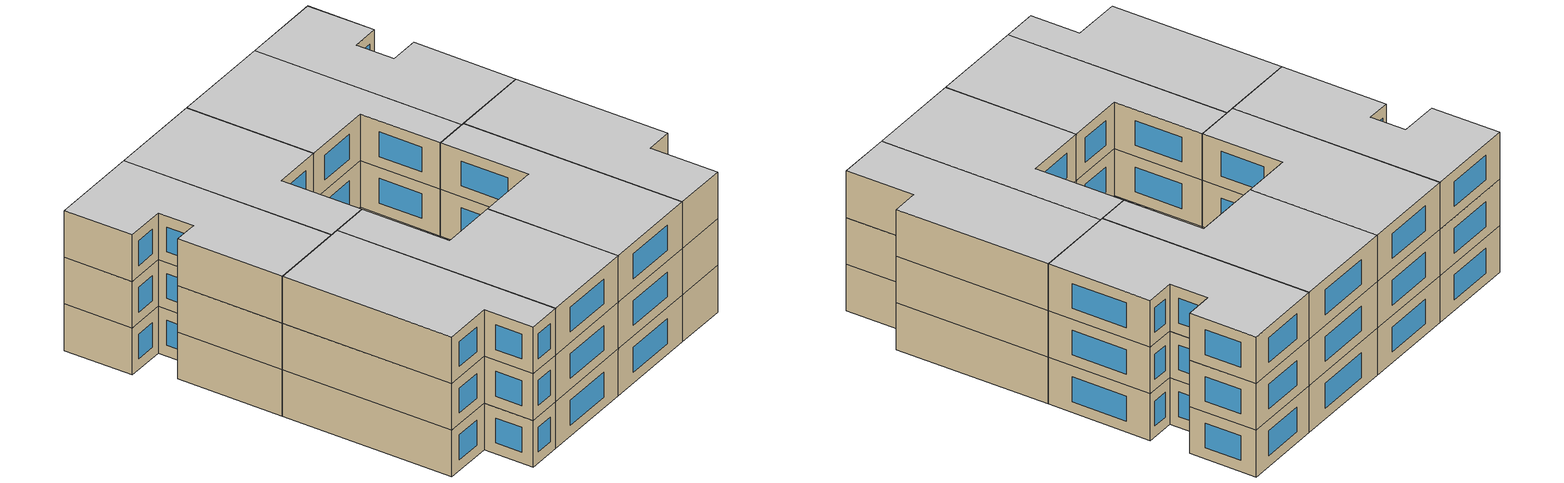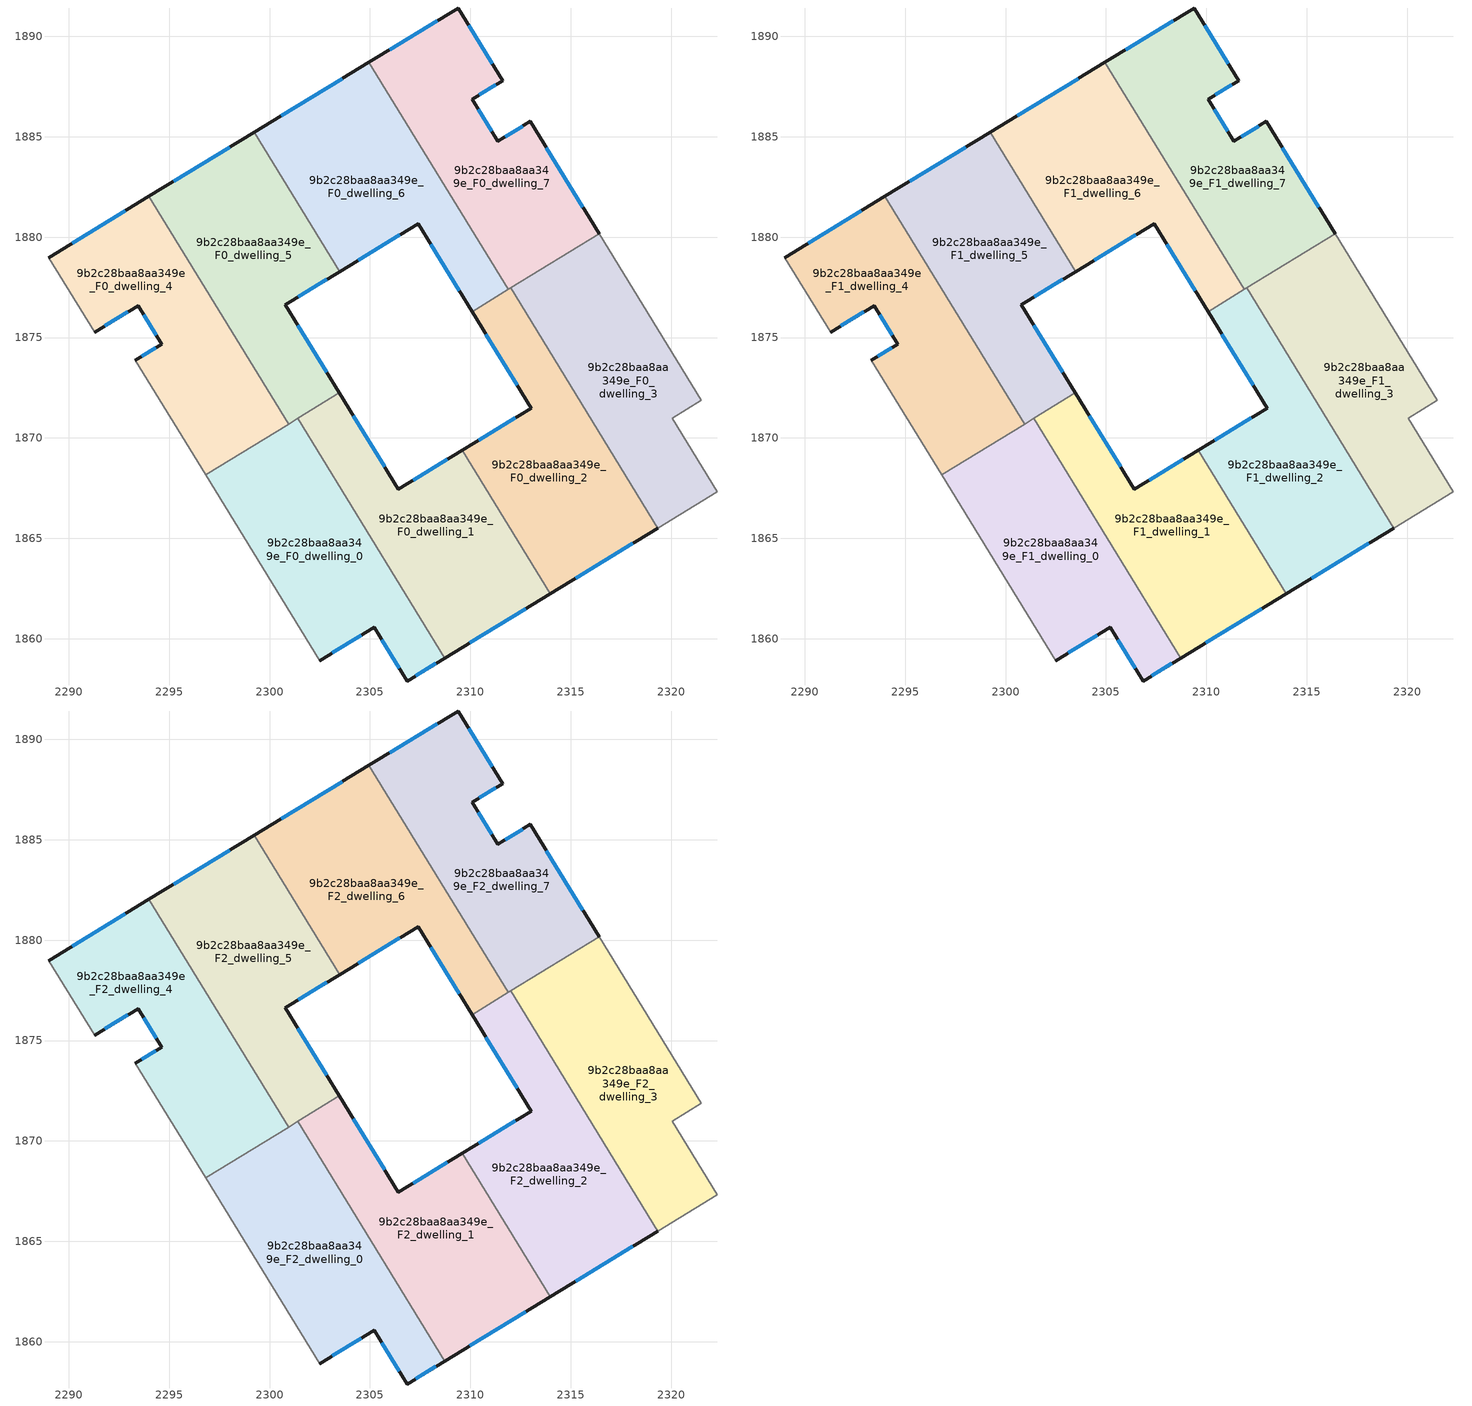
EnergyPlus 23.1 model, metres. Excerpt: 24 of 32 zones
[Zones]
9b2c28baa8aa349e_F0_dwelling_0
 floor ground (EU_floor_Construction): 2301.4,1870.97 2308.72,1859.04 2306.85,1857.89 2305.22,1860.57 2302.49,1858.91 2296.82,1868.16 z0
 wall outside (EU_wall_Construction): 2302.49,1858.91 2305.22,1860.57 2306.85,1857.89 2308.72,1859.04 z0:3
 wall adiabatic (EU_wall_Construction): 2296.82,1868.16 2302.49,1858.91 z0:3
 wall to 9b2c28baa8aa349e_F0_dwelling_1 (EU_wall_Construction): 2308.73,1859.04 2301.4,1870.97 z0:3
 wall to 9b2c28baa8aa349e_F0_dwelling_4 (EU_wall_Construction): 2300.95,1870.69 2296.82,1868.16 z0:3
 wall to 9b2c28baa8aa349e_F0_dwelling_5 (EU_wall_Construction): 2301.4,1870.97 2300.95,1870.69 z0:3
 window (EU_Window_Construction): 2307.29,1858.16 2308.28,1858.77 / 2305.6,1859.94 2306.47,1858.52 / 2303.13,1859.3 2304.58,1860.18 z0.7:2.3
9b2c28baa8aa349e_F0_dwelling_1
 floor ground (EU_floor_Construction): 2309.6,1869.39 2313.98,1862.25 2308.72,1859.04 2301.4,1870.97 2303.47,1872.24 2306.42,1867.44 z0
 wall outside (EU_wall_Construction): 2309.6,1869.39 2306.42,1867.44 2303.47,1872.24 / 2308.72,1859.04 2313.98,1862.25 z0:3
 wall to 9b2c28baa8aa349e_F0_dwelling_5 (EU_wall_Construction): 2303.47,1872.24 2301.4,1870.97 z0:3
 wall to 9b2c28baa8aa349e_F0_dwelling_2 (EU_wall_Construction): 2313.98,1862.25 2309.6,1869.39 z0:3
 window (EU_Window_Construction): 2305.73,1868.57 2304.17,1871.12 / 2308.85,1868.93 2307.16,1867.9 / 2309.96,1859.79 2312.75,1861.49 z0.7:2.3
9b2c28baa8aa349e_F0_dwelling_2
 floor ground (EU_floor_Construction): 2312,1877.47 2319.34,1865.51 2313.98,1862.25 2309.6,1869.39 2313.03,1871.48 2310.08,1876.3 z0
 wall outside (EU_wall_Construction): 2310.08,1876.3 2313.03,1871.48 2309.6,1869.39 / 2313.98,1862.25 2319.34,1865.51 z0:3
 wall to 9b2c28baa8aa349e_F0_dwelling_3 (EU_wall_Construction): 2319.34,1865.51 2312,1877.47 z0:3
 wall to 9b2c28baa8aa349e_F0_dwelling_6 (EU_wall_Construction): 2311.89,1877.4 2310.08,1876.3 z0:3
 wall to 9b2c28baa8aa349e_F0_dwelling_7 (EU_wall_Construction): 2312,1877.47 2311.89,1877.4 z0:3
 window (EU_Window_Construction): 2310.78,1875.17 2312.34,1872.61 / 2315.24,1863.01 2318.08,1864.75 / 2312.23,1870.99 2310.41,1869.88 z0.7:2.3
9b2c28baa8aa349e_F0_dwelling_3
 floor ground (EU_floor_Construction): 2316.41,1880.18 2321.51,1871.88 2320.04,1870.99 2322.3,1867.32 2319.34,1865.51 2312,1877.47 z0
 wall adiabatic (EU_wall_Construction): 2319.34,1865.51 2322.3,1867.32 2320.04,1870.99 2321.51,1871.88 2316.41,1880.18 z0:3
 wall to 9b2c28baa8aa349e_F0_dwelling_7 (EU_wall_Construction): 2316.41,1880.18 2312,1877.47 z0:3
9b2c28baa8aa349e_F0_dwelling_4
 floor ground (EU_floor_Construction): 2293.99,1882.03 2300.95,1870.69 2296.82,1868.16 2293.31,1873.87 2294.64,1874.67 2293.46,1876.59 2291.28,1875.27 2289,1878.98 z0
 wall outside (EU_wall_Construction): 2291.28,1875.27 2293.46,1876.59 2294.64,1874.67 2293.31,1873.87 / 2293.99,1882.03 2289,1878.98 z0:3
 wall adiabatic (EU_wall_Construction): 2289,1878.98 2291.28,1875.27 / 2293.31,1873.87 2296.82,1868.16 z0:3
 wall to 9b2c28baa8aa349e_F0_dwelling_5 (EU_wall_Construction): 2300.94,1870.69 2293.99,1882.03 z0:3
 window (EU_Window_Construction): 2293.73,1876.14 2294.36,1875.13 / 2291.79,1875.58 2292.95,1876.28 / 2292.82,1881.31 2290.17,1879.7 / 2294.33,1874.49 2293.62,1874.06 z0.7:2.3
9b2c28baa8aa349e_F0_dwelling_5
 floor ground (EU_floor_Construction): 2299.24,1885.22 2303.49,1878.29 2300.78,1876.63 2303.47,1872.24 2300.95,1870.69 2293.99,1882.03 z0
 wall outside (EU_wall_Construction): 2299.24,1885.22 2293.99,1882.03 / 2303.47,1872.24 2300.78,1876.63 2303.49,1878.29 z0:3
 wall to 9b2c28baa8aa349e_F0_dwelling_6 (EU_wall_Construction): 2303.49,1878.29 2299.24,1885.22 z0:3
 window (EU_Window_Construction): 2298.01,1884.47 2295.22,1882.78 / 2301.42,1877.02 2302.85,1877.9 / 2302.84,1873.27 2301.41,1875.6 z0.7:2.3
9b2c28baa8aa349e_F0_dwelling_6
 floor ground (EU_floor_Construction): 2304.95,1888.71 2311.89,1877.4 2310.08,1876.3 2307.4,1880.67 2303.49,1878.29 2299.24,1885.22 z0
 wall outside (EU_wall_Construction): 2304.95,1888.71 2299.24,1885.22 / 2303.49,1878.29 2307.4,1880.67 2310.08,1876.3 z0:3
 wall to 9b2c28baa8aa349e_F0_dwelling_7 (EU_wall_Construction): 2311.89,1877.4 2304.95,1888.71 z0:3
 window (EU_Window_Construction): 2303.61,1887.89 2300.58,1886.04 / 2308.03,1879.65 2309.45,1877.32 / 2304.41,1878.85 2306.48,1880.11 z0.7:2.3
9b2c28baa8aa349e_F0_dwelling_7
 floor ground (EU_floor_Construction): 2311.61,1887.8 2310.09,1886.86 2311.37,1884.78 2312.99,1885.76 2316.41,1880.18 2311.89,1877.4 2304.95,1888.71 2309.39,1891.41 z0
 wall outside (EU_wall_Construction): 2316.41,1880.18 2312.99,1885.76 2311.37,1884.78 2310.09,1886.86 2311.61,1887.8 2309.39,1891.41 2304.95,1888.71 z0:3
 window (EU_Window_Construction): 2308.35,1890.78 2306,1889.34 / 2311.09,1888.65 2309.91,1890.56 / 2310.44,1887.08 2311.26,1887.58 / 2311.07,1885.27 2310.39,1886.37 / 2312.61,1885.53 2311.75,1885.01 / 2315.61,1881.49 2313.79,1884.45 z0.7:2.3
9b2c28baa8aa349e_F1_dwelling_0
 floor to 9b2c28baa8aa349e_F0_dwelling_0 (EU_floor_Construction): 2301.4,1870.97 2308.72,1859.04 2306.85,1857.89 2305.21,1860.57 2302.49,1858.91 2296.82,1868.16 z3
 wall outside (EU_wall_Construction): 2302.49,1858.91 2305.22,1860.57 2306.85,1857.89 2308.72,1859.04 z3:6
 wall adiabatic (EU_wall_Construction): 2296.82,1868.16 2302.49,1858.91 z3:6
 wall to 9b2c28baa8aa349e_F1_dwelling_1 (EU_wall_Construction): 2308.73,1859.04 2301.4,1870.97 z3:6
 wall to 9b2c28baa8aa349e_F1_dwelling_4 (EU_wall_Construction): 2300.95,1870.69 2296.82,1868.16 z3:6
 wall to 9b2c28baa8aa349e_F1_dwelling_5 (EU_wall_Construction): 2301.4,1870.97 2300.95,1870.69 z3:6
 window (EU_Window_Construction): 2307.29,1858.16 2308.28,1858.77 / 2305.6,1859.94 2306.47,1858.52 / 2303.13,1859.3 2304.58,1860.18 z3.7:5.3
9b2c28baa8aa349e_F1_dwelling_1
 floor to 9b2c28baa8aa349e_F0_dwelling_1 (EU_floor_Construction): 2309.6,1869.39 2313.98,1862.25 2308.72,1859.04 2301.4,1870.97 2303.47,1872.24 2306.42,1867.44 z3
 wall outside (EU_wall_Construction): 2309.6,1869.39 2306.42,1867.44 2303.47,1872.24 / 2308.72,1859.04 2313.98,1862.25 z3:6
 wall to 9b2c28baa8aa349e_F1_dwelling_5 (EU_wall_Construction): 2303.47,1872.24 2301.4,1870.97 z3:6
 wall to 9b2c28baa8aa349e_F1_dwelling_2 (EU_wall_Construction): 2313.98,1862.25 2309.6,1869.39 z3:6
 window (EU_Window_Construction): 2305.73,1868.57 2304.17,1871.12 / 2308.85,1868.93 2307.16,1867.9 / 2309.96,1859.79 2312.75,1861.49 z3.7:5.3
9b2c28baa8aa349e_F1_dwelling_2
 floor to 9b2c28baa8aa349e_F0_dwelling_2 (EU_floor_Construction): 2312,1877.47 2319.34,1865.51 2313.98,1862.25 2309.6,1869.39 2313.03,1871.48 2310.08,1876.3 z3
 wall outside (EU_wall_Construction): 2310.08,1876.3 2313.03,1871.48 2309.6,1869.39 / 2313.98,1862.25 2319.34,1865.51 z3:6
 wall to 9b2c28baa8aa349e_F1_dwelling_3 (EU_wall_Construction): 2319.34,1865.51 2312,1877.47 z3:6
 wall to 9b2c28baa8aa349e_F1_dwelling_6 (EU_wall_Construction): 2311.89,1877.4 2310.08,1876.3 z3:6
 wall to 9b2c28baa8aa349e_F1_dwelling_7 (EU_wall_Construction): 2312,1877.47 2311.89,1877.4 z3:6
 window (EU_Window_Construction): 2310.78,1875.17 2312.34,1872.61 / 2315.24,1863.01 2318.08,1864.75 / 2312.23,1870.99 2310.41,1869.88 z3.7:5.3
9b2c28baa8aa349e_F1_dwelling_3
 floor to 9b2c28baa8aa349e_F0_dwelling_3 (EU_floor_Construction): 2316.41,1880.18 2321.51,1871.88 2320.04,1870.99 2322.3,1867.32 2319.34,1865.51 2312,1877.47 z3
 wall adiabatic (EU_wall_Construction): 2319.34,1865.51 2322.3,1867.32 2320.04,1870.99 2321.51,1871.88 2316.41,1880.18 z3:6
 wall to 9b2c28baa8aa349e_F1_dwelling_7 (EU_wall_Construction): 2316.41,1880.18 2312,1877.47 z3:6
9b2c28baa8aa349e_F1_dwelling_4
 floor to 9b2c28baa8aa349e_F0_dwelling_4 (EU_floor_Construction): 2293.99,1882.03 2300.94,1870.69 2296.82,1868.16 2293.31,1873.87 2294.64,1874.67 2293.46,1876.59 2291.28,1875.27 2289,1878.98 z3
 wall outside (EU_wall_Construction): 2291.28,1875.27 2293.46,1876.59 2294.64,1874.67 2293.31,1873.87 / 2293.99,1882.03 2289,1878.98 z3:6
 wall adiabatic (EU_wall_Construction): 2289,1878.98 2291.28,1875.27 / 2293.31,1873.87 2296.82,1868.16 z3:6
 wall to 9b2c28baa8aa349e_F1_dwelling_5 (EU_wall_Construction): 2300.94,1870.69 2293.99,1882.03 z3:6
 window (EU_Window_Construction): 2293.73,1876.14 2294.36,1875.13 / 2291.79,1875.58 2292.95,1876.28 / 2292.82,1881.31 2290.17,1879.7 / 2294.33,1874.49 2293.62,1874.06 z3.7:5.3
9b2c28baa8aa349e_F1_dwelling_5
 floor to 9b2c28baa8aa349e_F0_dwelling_5 (EU_floor_Construction): 2299.24,1885.22 2303.49,1878.29 2300.78,1876.63 2303.47,1872.24 2300.94,1870.69 2293.99,1882.03 z3
 wall outside (EU_wall_Construction): 2299.24,1885.22 2293.99,1882.03 / 2303.47,1872.24 2300.78,1876.63 2303.49,1878.29 z3:6
 wall to 9b2c28baa8aa349e_F1_dwelling_6 (EU_wall_Construction): 2303.49,1878.29 2299.24,1885.22 z3:6
 window (EU_Window_Construction): 2298.01,1884.47 2295.22,1882.78 / 2301.42,1877.02 2302.85,1877.9 / 2302.84,1873.27 2301.41,1875.6 z3.7:5.3
9b2c28baa8aa349e_F1_dwelling_6
 floor to 9b2c28baa8aa349e_F0_dwelling_6 (EU_floor_Construction): 2304.95,1888.71 2311.89,1877.4 2310.08,1876.3 2307.4,1880.67 2303.49,1878.29 2299.24,1885.22 z3
 wall outside (EU_wall_Construction): 2304.95,1888.71 2299.24,1885.22 / 2303.49,1878.29 2307.4,1880.67 2310.08,1876.3 z3:6
 wall to 9b2c28baa8aa349e_F1_dwelling_7 (EU_wall_Construction): 2311.89,1877.4 2304.95,1888.71 z3:6
 window (EU_Window_Construction): 2303.61,1887.89 2300.58,1886.04 / 2308.03,1879.65 2309.45,1877.32 / 2304.41,1878.85 2306.48,1880.11 z3.7:5.3
9b2c28baa8aa349e_F1_dwelling_7
 floor to 9b2c28baa8aa349e_F0_dwelling_7 (EU_floor_Construction): 2311.61,1887.8 2310.08,1886.86 2311.37,1884.78 2312.99,1885.76 2316.41,1880.18 2311.89,1877.4 2304.95,1888.71 2309.39,1891.41 z3
 wall outside (EU_wall_Construction): 2316.41,1880.18 2312.99,1885.76 2311.37,1884.78 2310.09,1886.86 2311.61,1887.8 2309.39,1891.41 2304.95,1888.71 z3:6
 window (EU_Window_Construction): 2308.35,1890.78 2306,1889.34 / 2311.09,1888.65 2309.91,1890.56 / 2310.44,1887.08 2311.26,1887.58 / 2311.07,1885.27 2310.39,1886.37 / 2312.61,1885.53 2311.75,1885.01 / 2315.61,1881.49 2313.79,1884.45 z3.7:5.3
9b2c28baa8aa349e_F2_dwelling_0
 floor to 9b2c28baa8aa349e_F1_dwelling_0 (EU_floor_Construction): 2301.4,1870.97 2308.72,1859.04 2306.85,1857.89 2305.21,1860.57 2302.49,1858.91 2296.82,1868.16 z6
 wall outside (EU_wall_Construction): 2302.49,1858.91 2305.22,1860.57 2306.85,1857.89 2308.72,1859.04 z6:9
 wall adiabatic (EU_wall_Construction): 2296.82,1868.16 2302.49,1858.91 z6:9
 wall to 9b2c28baa8aa349e_F2_dwelling_1 (EU_wall_Construction): 2308.73,1859.04 2301.4,1870.97 z6:9
 wall to 9b2c28baa8aa349e_F2_dwelling_4 (EU_wall_Construction): 2300.95,1870.69 2296.82,1868.16 z6:9
 wall to 9b2c28baa8aa349e_F2_dwelling_5 (EU_wall_Construction): 2301.4,1870.97 2300.95,1870.69 z6:9
 window (EU_Window_Construction): 2307.29,1858.16 2308.28,1858.77 / 2305.6,1859.94 2306.47,1858.52 / 2303.13,1859.3 2304.58,1860.18 z6.7:8.3
 ceiling to 9b2c28baa8aa349e_F3_dwelling_0 (EU_floor_Construction): 2308.72,1859.04 2301.4,1870.97 2296.82,1868.16 2302.49,1858.91 2305.21,1860.57 2306.85,1857.89 z9
9b2c28baa8aa349e_F2_dwelling_1
 floor to 9b2c28baa8aa349e_F1_dwelling_1 (EU_floor_Construction): 2309.6,1869.39 2313.98,1862.25 2308.72,1859.04 2301.4,1870.97 2303.47,1872.24 2306.42,1867.44 z6
 wall outside (EU_wall_Construction): 2309.6,1869.39 2306.42,1867.44 2303.47,1872.24 / 2308.72,1859.04 2313.98,1862.25 z6:9
 wall to 9b2c28baa8aa349e_F2_dwelling_5 (EU_wall_Construction): 2303.47,1872.24 2301.4,1870.97 z6:9
 wall to 9b2c28baa8aa349e_F2_dwelling_2 (EU_wall_Construction): 2313.98,1862.25 2309.6,1869.39 z6:9
 window (EU_Window_Construction): 2305.73,1868.57 2304.17,1871.12 / 2308.85,1868.93 2307.16,1867.9 / 2309.96,1859.79 2312.75,1861.49 z6.7:8.3
 ceiling to 9b2c28baa8aa349e_F3_dwelling_1 (EU_floor_Construction): 2313.98,1862.25 2309.6,1869.39 2306.42,1867.44 2303.47,1872.24 2301.4,1870.97 2308.72,1859.04 z9
9b2c28baa8aa349e_F2_dwelling_2
 floor to 9b2c28baa8aa349e_F1_dwelling_2 (EU_floor_Construction): 2312,1877.47 2319.34,1865.51 2313.98,1862.25 2309.6,1869.39 2313.03,1871.48 2310.08,1876.3 z6
 wall outside (EU_wall_Construction): 2310.08,1876.3 2313.03,1871.48 2309.6,1869.39 / 2313.98,1862.25 2319.34,1865.51 z6:9
 wall to 9b2c28baa8aa349e_F2_dwelling_3 (EU_wall_Construction): 2319.34,1865.51 2312,1877.47 z6:9
 wall to 9b2c28baa8aa349e_F2_dwelling_6 (EU_wall_Construction): 2311.89,1877.4 2310.08,1876.3 z6:9
 wall to 9b2c28baa8aa349e_F2_dwelling_7 (EU_wall_Construction): 2312,1877.47 2311.89,1877.4 z6:9
 window (EU_Window_Construction): 2310.78,1875.17 2312.34,1872.61 / 2315.24,1863.01 2318.08,1864.75 / 2312.23,1870.99 2310.41,1869.88 z6.7:8.3
 ceiling to 9b2c28baa8aa349e_F3_dwelling_2 (EU_floor_Construction): 2319.34,1865.51 2312,1877.47 2310.08,1876.3 2313.03,1871.48 2309.6,1869.39 2313.98,1862.25 z9
9b2c28baa8aa349e_F2_dwelling_3
 floor to 9b2c28baa8aa349e_F1_dwelling_3 (EU_floor_Construction): 2316.41,1880.18 2321.51,1871.88 2320.04,1870.99 2322.3,1867.32 2319.34,1865.51 2312,1877.47 z6
 wall adiabatic (EU_wall_Construction): 2319.34,1865.51 2322.3,1867.32 2320.04,1870.99 2321.51,1871.88 2316.41,1880.18 z6:9
 wall to 9b2c28baa8aa349e_F2_dwelling_7 (EU_wall_Construction): 2316.41,1880.18 2312,1877.47 z6:9
 ceiling to 9b2c28baa8aa349e_F3_dwelling_3 (EU_floor_Construction): 2322.3,1867.32 2320.04,1870.99 2321.51,1871.88 2316.41,1880.18 2312,1877.47 2319.34,1865.51 z9
9b2c28baa8aa349e_F2_dwelling_4
 floor to 9b2c28baa8aa349e_F1_dwelling_4 (EU_floor_Construction): 2293.99,1882.03 2300.94,1870.69 2296.82,1868.16 2293.31,1873.87 2294.64,1874.67 2293.46,1876.59 2291.28,1875.27 2289,1878.98 z6
 wall outside (EU_wall_Construction): 2291.28,1875.27 2293.46,1876.59 2294.64,1874.67 2293.31,1873.87 / 2293.99,1882.03 2289,1878.98 z6:9
 wall adiabatic (EU_wall_Construction): 2289,1878.98 2291.28,1875.27 / 2293.31,1873.87 2296.82,1868.16 z6:9
 wall to 9b2c28baa8aa349e_F2_dwelling_5 (EU_wall_Construction): 2300.94,1870.69 2293.99,1882.03 z6:9
 window (EU_Window_Construction): 2293.73,1876.14 2294.36,1875.13 / 2291.79,1875.58 2292.95,1876.28 / 2292.82,1881.31 2290.17,1879.7 / 2294.33,1874.49 2293.62,1874.06 z6.7:8.3
 ceiling to 9b2c28baa8aa349e_F3_dwelling_4 (EU_floor_Construction): 2300.94,1870.69 2293.99,1882.03 2289,1878.98 2291.28,1875.27 2293.46,1876.59 2294.64,1874.67 2293.31,1873.87 2296.82,1868.16 z9
9b2c28baa8aa349e_F2_dwelling_5
 floor to 9b2c28baa8aa349e_F1_dwelling_5 (EU_floor_Construction): 2299.24,1885.22 2303.49,1878.29 2300.78,1876.63 2303.47,1872.24 2300.94,1870.69 2293.99,1882.03 z6
 wall outside (EU_wall_Construction): 2299.24,1885.22 2293.99,1882.03 / 2303.47,1872.24 2300.78,1876.63 2303.49,1878.29 z6:9
 wall to 9b2c28baa8aa349e_F2_dwelling_6 (EU_wall_Construction): 2303.49,1878.29 2299.24,1885.22 z6:9
 window (EU_Window_Construction): 2298.01,1884.47 2295.22,1882.78 / 2301.42,1877.02 2302.85,1877.9 / 2302.84,1873.27 2301.41,1875.6 z6.7:8.3
 ceiling to 9b2c28baa8aa349e_F3_dwelling_5 (EU_floor_Construction): 2303.47,1872.24 2300.78,1876.63 2303.49,1878.29 2299.24,1885.22 2293.99,1882.03 2300.94,1870.69 z9
9b2c28baa8aa349e_F2_dwelling_6
 floor to 9b2c28baa8aa349e_F1_dwelling_6 (EU_floor_Construction): 2304.95,1888.71 2311.89,1877.4 2310.08,1876.3 2307.4,1880.67 2303.49,1878.29 2299.24,1885.22 z6
 wall outside (EU_wall_Construction): 2304.95,1888.71 2299.24,1885.22 / 2303.49,1878.29 2307.4,1880.67 2310.08,1876.3 z6:9
 wall to 9b2c28baa8aa349e_F2_dwelling_7 (EU_wall_Construction): 2311.89,1877.4 2304.95,1888.71 z6:9
 window (EU_Window_Construction): 2303.61,1887.89 2300.58,1886.04 / 2308.03,1879.65 2309.45,1877.32 / 2304.41,1878.85 2306.48,1880.11 z6.7:8.3
 ceiling to 9b2c28baa8aa349e_F3_dwelling_6 (EU_floor_Construction): 2311.89,1877.4 2304.95,1888.71 2299.24,1885.22 2303.49,1878.29 2307.4,1880.67 2310.08,1876.3 z9
9b2c28baa8aa349e_F2_dwelling_7
 floor to 9b2c28baa8aa349e_F1_dwelling_7 (EU_floor_Construction): 2311.61,1887.8 2310.08,1886.86 2311.37,1884.78 2312.99,1885.76 2316.41,1880.18 2311.89,1877.4 2304.95,1888.71 2309.39,1891.41 z6
 wall outside (EU_wall_Construction): 2316.41,1880.18 2312.99,1885.76 2311.37,1884.78 2310.09,1886.86 2311.61,1887.8 2309.39,1891.41 2304.95,1888.71 z6:9
 window (EU_Window_Construction): 2308.35,1890.78 2306,1889.34 / 2311.09,1888.65 2309.91,1890.56 / 2310.44,1887.08 2311.26,1887.58 / 2311.07,1885.27 2310.39,1886.37 / 2312.61,1885.53 2311.75,1885.01 / 2315.61,1881.49 2313.79,1884.45 z6.7:8.3
 ceiling to 9b2c28baa8aa349e_F3_dwelling_7 (EU_floor_Construction): 2316.41,1880.18 2312.99,1885.76 2311.37,1884.78 2310.08,1886.86 2311.61,1887.8 2309.39,1891.41 2304.95,1888.71 2311.89,1877.4 z9
[Building]
EU S2 Campaign: North Axis=0; Terrain=City; Solar Distribution=FullExterior
[Site:Location]
Budapest.Ferenc.Liszt.Intl.AP: Latitude=47.437; Longitude=19.256; Time Zone=1; Elevation=185
[SizingPeriod:WeatherFileDays]
AnnualSizingPeriod: Begin Month=1; Begin Day of Month=1; End Month=12; End Day of Month=31; Day of Week for Start Day=Monday; Use Weather File Daylight Saving Period=No; Use Weather File Rain and Snow Indicators=No
[MATERIAL]
EU_InternalMass_Material: Roughness=MediumRough; Thickness=0.1; Conductivity=1; Density=1800; Specific Heat=900; Thermal Absorptance=0.9; Solar Absorptance=0.7; Visible Absorptance=0.7
[MATERIAL:NOMASS] Roughness=MediumRough; Thermal Absorptance=0.9; Solar Absorptance=0.7; Visible Absorptance=0.7
Name | Thermal Resistance
EU_wall_NoMass | 0.832559
EU_floor_NoMass | 0.872794
[WINDOWMATERIAL:SIMPLEGLAZINGSYSTEM]
EU_Window_SimpleGlazing: UFactor=2.79869; Solar Heat Gain Coefficient=0.75; Visible Transmittance=0.75
[CONSTRUCTION]
EU_wall_Construction: EU_wall_NoMass
EU_floor_Construction: EU_floor_NoMass
EU_Window_Construction: EU_Window_SimpleGlazing
EU_InternalMass_Construction: EU_InternalMass_Material
[ZONE] Type=1; Multiplier=1; Ceiling Height=autocalculate; Floor Area=autocalculate; Part of Total Floor Area=Yes
Name | Volume
9b2c28baa8aa349e_F0_dwelling_0 | 195.83
9b2c28baa8aa349e_F1_dwelling_0; 9b2c28baa8aa349e_F2_dwelling_0 | 195.829
9b2c28baa8aa349e_F0_dwelling_1; 9b2c28baa8aa349e_F1_dwelling_1; 9b2c28baa8aa349e_F2_dwelling_1 | 195.878
9b2c28baa8aa349e_F0_dwelling_2; 9b2c28baa8aa349e_F1_dwelling_2; 9b2c28baa8aa349e_F2_dwelling_2 | 195.85
9b2c28baa8aa349e_F0_dwelling_3; 9b2c28baa8aa349e_F1_dwelling_3; 9b2c28baa8aa349e_F2_dwelling_3 | 195.853
9b2c28baa8aa349e_F0_dwelling_4; 9b2c28baa8aa349e_F1_dwelling_4; 9b2c28baa8aa349e_F2_dwelling_4 | 195.875
9b2c28baa8aa349e_F0_dwelling_5; 9b2c28baa8aa349e_F1_dwelling_5; 9b2c28baa8aa349e_F2_dwelling_5 | 195.813
9b2c28baa8aa349e_F0_dwelling_6 | 195.896
9b2c28baa8aa349e_F1_dwelling_6; 9b2c28baa8aa349e_F2_dwelling_6 | 195.895
9b2c28baa8aa349e_F0_dwelling_7 | 195.826
9b2c28baa8aa349e_F1_dwelling_7; 9b2c28baa8aa349e_F2_dwelling_7 | 195.827
[INTERNALMASS] Construction=EU_InternalMass_Construction
Name | Zone or ZoneList | Surface Area
9b2c28baa8aa349e_F0_dwelling_0_EU_InternalMass | 9b2c28baa8aa349e_F0_dwelling_0 | 65.2765
9b2c28baa8aa349e_F0_dwelling_1_EU_InternalMass | 9b2c28baa8aa349e_F0_dwelling_1 | 65.2927
9b2c28baa8aa349e_F0_dwelling_2_EU_InternalMass | 9b2c28baa8aa349e_F0_dwelling_2 | 65.2834
9b2c28baa8aa349e_F0_dwelling_3_EU_InternalMass | 9b2c28baa8aa349e_F0_dwelling_3 | 65.2845
9b2c28baa8aa349e_F0_dwelling_4_EU_InternalMass | 9b2c28baa8aa349e_F0_dwelling_4 | 65.2915
9b2c28baa8aa349e_F0_dwelling_5_EU_InternalMass | 9b2c28baa8aa349e_F0_dwelling_5 | 65.271
9b2c28baa8aa349e_F0_dwelling_6_EU_InternalMass | 9b2c28baa8aa349e_F0_dwelling_6 | 65.2985
9b2c28baa8aa349e_F0_dwelling_7_EU_InternalMass | 9b2c28baa8aa349e_F0_dwelling_7 | 65.2756
9b2c28baa8aa349e_F1_dwelling_0_EU_InternalMass | 9b2c28baa8aa349e_F1_dwelling_0 | 65.2765
9b2c28baa8aa349e_F1_dwelling_1_EU_InternalMass | 9b2c28baa8aa349e_F1_dwelling_1 | 65.2927
9b2c28baa8aa349e_F1_dwelling_2_EU_InternalMass | 9b2c28baa8aa349e_F1_dwelling_2 | 65.2834
9b2c28baa8aa349e_F1_dwelling_3_EU_InternalMass | 9b2c28baa8aa349e_F1_dwelling_3 | 65.2845
9b2c28baa8aa349e_F1_dwelling_4_EU_InternalMass | 9b2c28baa8aa349e_F1_dwelling_4 | 65.2915
9b2c28baa8aa349e_F1_dwelling_5_EU_InternalMass | 9b2c28baa8aa349e_F1_dwelling_5 | 65.271
9b2c28baa8aa349e_F1_dwelling_6_EU_InternalMass | 9b2c28baa8aa349e_F1_dwelling_6 | 65.2985
9b2c28baa8aa349e_F1_dwelling_7_EU_InternalMass | 9b2c28baa8aa349e_F1_dwelling_7 | 65.2756
9b2c28baa8aa349e_F2_dwelling_0_EU_InternalMass | 9b2c28baa8aa349e_F2_dwelling_0 | 65.2765
9b2c28baa8aa349e_F2_dwelling_1_EU_InternalMass | 9b2c28baa8aa349e_F2_dwelling_1 | 65.2927
9b2c28baa8aa349e_F2_dwelling_2_EU_InternalMass | 9b2c28baa8aa349e_F2_dwelling_2 | 65.2834
9b2c28baa8aa349e_F2_dwelling_3_EU_InternalMass | 9b2c28baa8aa349e_F2_dwelling_3 | 65.2845
9b2c28baa8aa349e_F2_dwelling_4_EU_InternalMass | 9b2c28baa8aa349e_F2_dwelling_4 | 65.2915
9b2c28baa8aa349e_F2_dwelling_5_EU_InternalMass | 9b2c28baa8aa349e_F2_dwelling_5 | 65.271
9b2c28baa8aa349e_F2_dwelling_6_EU_InternalMass | 9b2c28baa8aa349e_F2_dwelling_6 | 65.2985
9b2c28baa8aa349e_F2_dwelling_7_EU_InternalMass | 9b2c28baa8aa349e_F2_dwelling_7 | 65.2756
[OTHEREQUIPMENT] Fuel Type=Electricity; Design Level Calculation Method=Watts/Area; Power per Zone Floor Area=1; Fraction Latent=0; Fraction Radiant=0; Fraction Lost=0; Carbon Dioxide Generation Rate=0; EndUse Subcategory=EU_Step8_InternalGains
Name | Zone or ZoneList or Space or SpaceList | Schedule
EU_Step8_InternalGain_9b2c28baa8aa349e_F0_dwelling_0_f000 | 9b2c28baa8aa349e_F0_dwelling_0 | EU_Step8_GainSchedule_9b2c28baa8aa349e_F0_dwelling_0_f000
EU_Step8_InternalGain_9b2c28baa8aa349e_F0_dwelling_1_f000 | 9b2c28baa8aa349e_F0_dwelling_1 | EU_Step8_GainSchedule_9b2c28baa8aa349e_F0_dwelling_1_f000
EU_Step8_InternalGain_9b2c28baa8aa349e_F0_dwelling_2_f000 | 9b2c28baa8aa349e_F0_dwelling_2 | EU_Step8_GainSchedule_9b2c28baa8aa349e_F0_dwelling_2_f000
EU_Step8_InternalGain_9b2c28baa8aa349e_F0_dwelling_3_f000 | 9b2c28baa8aa349e_F0_dwelling_3 | EU_Step8_GainSchedule_9b2c28baa8aa349e_F0_dwelling_3_f000
EU_Step8_InternalGain_9b2c28baa8aa349e_F0_dwelling_4_f000 | 9b2c28baa8aa349e_F0_dwelling_4 | EU_Step8_GainSchedule_9b2c28baa8aa349e_F0_dwelling_4_f000
EU_Step8_InternalGain_9b2c28baa8aa349e_F0_dwelling_5_f000 | 9b2c28baa8aa349e_F0_dwelling_5 | EU_Step8_GainSchedule_9b2c28baa8aa349e_F0_dwelling_5_f000
EU_Step8_InternalGain_9b2c28baa8aa349e_F0_dwelling_6_f000 | 9b2c28baa8aa349e_F0_dwelling_6 | EU_Step8_GainSchedule_9b2c28baa8aa349e_F0_dwelling_6_f000
EU_Step8_InternalGain_9b2c28baa8aa349e_F0_dwelling_7_f000 | 9b2c28baa8aa349e_F0_dwelling_7 | EU_Step8_GainSchedule_9b2c28baa8aa349e_F0_dwelling_7_f000
EU_Step8_InternalGain_9b2c28baa8aa349e_F1_dwelling_0_f000 | 9b2c28baa8aa349e_F1_dwelling_0 | EU_Step8_GainSchedule_9b2c28baa8aa349e_F1_dwelling_0_f000
EU_Step8_InternalGain_9b2c28baa8aa349e_F1_dwelling_1_f000 | 9b2c28baa8aa349e_F1_dwelling_1 | EU_Step8_GainSchedule_9b2c28baa8aa349e_F1_dwelling_1_f000
EU_Step8_InternalGain_9b2c28baa8aa349e_F1_dwelling_2_f000 | 9b2c28baa8aa349e_F1_dwelling_2 | EU_Step8_GainSchedule_9b2c28baa8aa349e_F1_dwelling_2_f000
EU_Step8_InternalGain_9b2c28baa8aa349e_F1_dwelling_3_f000 | 9b2c28baa8aa349e_F1_dwelling_3 | EU_Step8_GainSchedule_9b2c28baa8aa349e_F1_dwelling_3_f000
EU_Step8_InternalGain_9b2c28baa8aa349e_F1_dwelling_4_f000 | 9b2c28baa8aa349e_F1_dwelling_4 | EU_Step8_GainSchedule_9b2c28baa8aa349e_F1_dwelling_4_f000
EU_Step8_InternalGain_9b2c28baa8aa349e_F1_dwelling_5_f000 | 9b2c28baa8aa349e_F1_dwelling_5 | EU_Step8_GainSchedule_9b2c28baa8aa349e_F1_dwelling_5_f000
EU_Step8_InternalGain_9b2c28baa8aa349e_F1_dwelling_6_f000 | 9b2c28baa8aa349e_F1_dwelling_6 | EU_Step8_GainSchedule_9b2c28baa8aa349e_F1_dwelling_6_f000
EU_Step8_InternalGain_9b2c28baa8aa349e_F1_dwelling_7_f000 | 9b2c28baa8aa349e_F1_dwelling_7 | EU_Step8_GainSchedule_9b2c28baa8aa349e_F1_dwelling_7_f000
EU_Step8_InternalGain_9b2c28baa8aa349e_F2_dwelling_0_f000 | 9b2c28baa8aa349e_F2_dwelling_0 | EU_Step8_GainSchedule_9b2c28baa8aa349e_F2_dwelling_0_f000
EU_Step8_InternalGain_9b2c28baa8aa349e_F2_dwelling_1_f000 | 9b2c28baa8aa349e_F2_dwelling_1 | EU_Step8_GainSchedule_9b2c28baa8aa349e_F2_dwelling_1_f000
EU_Step8_InternalGain_9b2c28baa8aa349e_F2_dwelling_2_f000 | 9b2c28baa8aa349e_F2_dwelling_2 | EU_Step8_GainSchedule_9b2c28baa8aa349e_F2_dwelling_2_f000
EU_Step8_InternalGain_9b2c28baa8aa349e_F2_dwelling_3_f000 | 9b2c28baa8aa349e_F2_dwelling_3 | EU_Step8_GainSchedule_9b2c28baa8aa349e_F2_dwelling_3_f000
EU_Step8_InternalGain_9b2c28baa8aa349e_F2_dwelling_4_f000 | 9b2c28baa8aa349e_F2_dwelling_4 | EU_Step8_GainSchedule_9b2c28baa8aa349e_F2_dwelling_4_f000
EU_Step8_InternalGain_9b2c28baa8aa349e_F2_dwelling_5_f000 | 9b2c28baa8aa349e_F2_dwelling_5 | EU_Step8_GainSchedule_9b2c28baa8aa349e_F2_dwelling_5_f000
EU_Step8_InternalGain_9b2c28baa8aa349e_F2_dwelling_6_f000 | 9b2c28baa8aa349e_F2_dwelling_6 | EU_Step8_GainSchedule_9b2c28baa8aa349e_F2_dwelling_6_f000
EU_Step8_InternalGain_9b2c28baa8aa349e_F2_dwelling_7_f000 | 9b2c28baa8aa349e_F2_dwelling_7 | EU_Step8_GainSchedule_9b2c28baa8aa349e_F2_dwelling_7_f000
[ZONEVENTILATION:DESIGNFLOWRATE] Schedule=EU_AlwaysOn; Design Flow Rate Calculation Method=AirChanges/Hour; Air Changes per Hour=0.475469; Ventilation Type=Natural; Fan Pressure Rise=0; Fan Total Efficiency=1; Constant Term Coefficient=1; Temperature Term Coefficient=0; Velocity Term Coefficient=0; Velocity Squared Term Coefficient=0; Minimum Indoor Temperature=-100; Maximum Indoor Temperature=100; Delta Temperature=-100; Minimum Outdoor Temperature=-100; Maximum Outdoor Temperature=100; Maximum Wind Speed=40
Name | Zone or ZoneList or Space or SpaceList
EU_ConstantAir_9b2c28baa8aa349e_F0_dwelling_0 | 9b2c28baa8aa349e_F0_dwelling_0
EU_ConstantAir_9b2c28baa8aa349e_F0_dwelling_1 | 9b2c28baa8aa349e_F0_dwelling_1
EU_ConstantAir_9b2c28baa8aa349e_F0_dwelling_2 | 9b2c28baa8aa349e_F0_dwelling_2
EU_ConstantAir_9b2c28baa8aa349e_F0_dwelling_3 | 9b2c28baa8aa349e_F0_dwelling_3
EU_ConstantAir_9b2c28baa8aa349e_F0_dwelling_4 | 9b2c28baa8aa349e_F0_dwelling_4
EU_ConstantAir_9b2c28baa8aa349e_F0_dwelling_5 | 9b2c28baa8aa349e_F0_dwelling_5
EU_ConstantAir_9b2c28baa8aa349e_F0_dwelling_6 | 9b2c28baa8aa349e_F0_dwelling_6
EU_ConstantAir_9b2c28baa8aa349e_F0_dwelling_7 | 9b2c28baa8aa349e_F0_dwelling_7
EU_ConstantAir_9b2c28baa8aa349e_F1_dwelling_0 | 9b2c28baa8aa349e_F1_dwelling_0
EU_ConstantAir_9b2c28baa8aa349e_F1_dwelling_1 | 9b2c28baa8aa349e_F1_dwelling_1
EU_ConstantAir_9b2c28baa8aa349e_F1_dwelling_2 | 9b2c28baa8aa349e_F1_dwelling_2
EU_ConstantAir_9b2c28baa8aa349e_F1_dwelling_3 | 9b2c28baa8aa349e_F1_dwelling_3
EU_ConstantAir_9b2c28baa8aa349e_F1_dwelling_4 | 9b2c28baa8aa349e_F1_dwelling_4
EU_ConstantAir_9b2c28baa8aa349e_F1_dwelling_5 | 9b2c28baa8aa349e_F1_dwelling_5
EU_ConstantAir_9b2c28baa8aa349e_F1_dwelling_6 | 9b2c28baa8aa349e_F1_dwelling_6
EU_ConstantAir_9b2c28baa8aa349e_F1_dwelling_7 | 9b2c28baa8aa349e_F1_dwelling_7
EU_ConstantAir_9b2c28baa8aa349e_F2_dwelling_0 | 9b2c28baa8aa349e_F2_dwelling_0
EU_ConstantAir_9b2c28baa8aa349e_F2_dwelling_1 | 9b2c28baa8aa349e_F2_dwelling_1
EU_ConstantAir_9b2c28baa8aa349e_F2_dwelling_2 | 9b2c28baa8aa349e_F2_dwelling_2
EU_ConstantAir_9b2c28baa8aa349e_F2_dwelling_3 | 9b2c28baa8aa349e_F2_dwelling_3
EU_ConstantAir_9b2c28baa8aa349e_F2_dwelling_4 | 9b2c28baa8aa349e_F2_dwelling_4
EU_ConstantAir_9b2c28baa8aa349e_F2_dwelling_5 | 9b2c28baa8aa349e_F2_dwelling_5
EU_ConstantAir_9b2c28baa8aa349e_F2_dwelling_6 | 9b2c28baa8aa349e_F2_dwelling_6
EU_ConstantAir_9b2c28baa8aa349e_F2_dwelling_7 | 9b2c28baa8aa349e_F2_dwelling_7
[HVACTEMPLATE:THERMOSTAT] Constant Heating Setpoint=20; Constant Cooling Setpoint=50
EU_HeatOnly_9b2c28baa8aa349e_F0_dwelling_0; EU_HeatOnly_9b2c28baa8aa349e_F0_dwelling_1; EU_HeatOnly_9b2c28baa8aa349e_F0_dwelling_2; EU_HeatOnly_9b2c28baa8aa349e_F0_dwelling_3; EU_HeatOnly_9b2c28baa8aa349e_F0_dwelling_4; EU_HeatOnly_9b2c28baa8aa349e_F0_dwelling_5; EU_HeatOnly_9b2c28baa8aa349e_F0_dwelling_6; EU_HeatOnly_9b2c28baa8aa349e_F0_dwelling_7; EU_HeatOnly_9b2c28baa8aa349e_F1_dwelling_0; EU_HeatOnly_9b2c28baa8aa349e_F1_dwelling_1; EU_HeatOnly_9b2c28baa8aa349e_F1_dwelling_2; EU_HeatOnly_9b2c28baa8aa349e_F1_dwelling_3; EU_HeatOnly_9b2c28baa8aa349e_F1_dwelling_4; EU_HeatOnly_9b2c28baa8aa349e_F1_dwelling_5; EU_HeatOnly_9b2c28baa8aa349e_F1_dwelling_6; EU_HeatOnly_9b2c28baa8aa349e_F1_dwelling_7; EU_HeatOnly_9b2c28baa8aa349e_F2_dwelling_0; EU_HeatOnly_9b2c28baa8aa349e_F2_dwelling_1; EU_HeatOnly_9b2c28baa8aa349e_F2_dwelling_2; EU_HeatOnly_9b2c28baa8aa349e_F2_dwelling_3; EU_HeatOnly_9b2c28baa8aa349e_F2_dwelling_4; EU_HeatOnly_9b2c28baa8aa349e_F2_dwelling_5; EU_HeatOnly_9b2c28baa8aa349e_F2_dwelling_6; EU_HeatOnly_9b2c28baa8aa349e_F2_dwelling_7; EU_HeatOnly_9b2c28baa8aa349e_F3_dwelling_0; EU_HeatOnly_9b2c28baa8aa349e_F3_dwelling_1; EU_HeatOnly_9b2c28baa8aa349e_F3_dwelling_2; EU_HeatOnly_9b2c28baa8aa349e_F3_dwelling_3; EU_HeatOnly_9b2c28baa8aa349e_F3_dwelling_4; EU_HeatOnly_9b2c28baa8aa349e_F3_dwelling_5; EU_HeatOnly_9b2c28baa8aa349e_F3_dwelling_6; EU_HeatOnly_9b2c28baa8aa349e_F3_dwelling_7
[HVACTEMPLATE:ZONE:IDEALLOADSAIRSYSTEM] System Availability Schedule=EU_AlwaysOn; Maximum Heating Supply Air Temperature=50; Minimum Cooling Supply Air Temperature=13; Maximum Heating Supply Air Humidity Ratio=0.0156; Minimum Cooling Supply Air Humidity Ratio=0.0077; Heating Limit=NoLimit; Cooling Limit=NoLimit; Heating Availability Schedule=EU_AlwaysOn; Cooling Availability Schedule=EU_CoolingOff; Dehumidification Control Type=ConstantSensibleHeatRatio; Cooling Sensible Heat Ratio=0.7; Dehumidification Setpoint=60; Humidification Control Type=None; Humidification Setpoint=30; Outdoor Air Method=None; Outdoor Air Flow Rate per Person=0.00944; Outdoor Air Flow Rate per Zone Floor Area=0; Outdoor Air Flow Rate per Zone=0; Demand Controlled Ventilation Type=None; Outdoor Air Economizer Type=NoEconomizer; Heat Recovery Type=None; Sensible Heat Recovery Effectiveness=0.7; Latent Heat Recovery Effectiveness=0.65
Name | Template Thermostat
9b2c28baa8aa349e_F0_dwelling_0 | EU_HeatOnly_9b2c28baa8aa349e_F0_dwelling_0
9b2c28baa8aa349e_F0_dwelling_1 | EU_HeatOnly_9b2c28baa8aa349e_F0_dwelling_1
9b2c28baa8aa349e_F0_dwelling_2 | EU_HeatOnly_9b2c28baa8aa349e_F0_dwelling_2
9b2c28baa8aa349e_F0_dwelling_3 | EU_HeatOnly_9b2c28baa8aa349e_F0_dwelling_3
9b2c28baa8aa349e_F0_dwelling_4 | EU_HeatOnly_9b2c28baa8aa349e_F0_dwelling_4
9b2c28baa8aa349e_F0_dwelling_5 | EU_HeatOnly_9b2c28baa8aa349e_F0_dwelling_5
9b2c28baa8aa349e_F0_dwelling_6 | EU_HeatOnly_9b2c28baa8aa349e_F0_dwelling_6
9b2c28baa8aa349e_F0_dwelling_7 | EU_HeatOnly_9b2c28baa8aa349e_F0_dwelling_7
9b2c28baa8aa349e_F1_dwelling_0 | EU_HeatOnly_9b2c28baa8aa349e_F1_dwelling_0
9b2c28baa8aa349e_F1_dwelling_1 | EU_HeatOnly_9b2c28baa8aa349e_F1_dwelling_1
9b2c28baa8aa349e_F1_dwelling_2 | EU_HeatOnly_9b2c28baa8aa349e_F1_dwelling_2
9b2c28baa8aa349e_F1_dwelling_3 | EU_HeatOnly_9b2c28baa8aa349e_F1_dwelling_3
9b2c28baa8aa349e_F1_dwelling_4 | EU_HeatOnly_9b2c28baa8aa349e_F1_dwelling_4
9b2c28baa8aa349e_F1_dwelling_5 | EU_HeatOnly_9b2c28baa8aa349e_F1_dwelling_5
9b2c28baa8aa349e_F1_dwelling_6 | EU_HeatOnly_9b2c28baa8aa349e_F1_dwelling_6
9b2c28baa8aa349e_F1_dwelling_7 | EU_HeatOnly_9b2c28baa8aa349e_F1_dwelling_7
9b2c28baa8aa349e_F2_dwelling_0 | EU_HeatOnly_9b2c28baa8aa349e_F2_dwelling_0
9b2c28baa8aa349e_F2_dwelling_1 | EU_HeatOnly_9b2c28baa8aa349e_F2_dwelling_1
9b2c28baa8aa349e_F2_dwelling_2 | EU_HeatOnly_9b2c28baa8aa349e_F2_dwelling_2
9b2c28baa8aa349e_F2_dwelling_3 | EU_HeatOnly_9b2c28baa8aa349e_F2_dwelling_3
9b2c28baa8aa349e_F2_dwelling_4 | EU_HeatOnly_9b2c28baa8aa349e_F2_dwelling_4
9b2c28baa8aa349e_F2_dwelling_5 | EU_HeatOnly_9b2c28baa8aa349e_F2_dwelling_5
9b2c28baa8aa349e_F2_dwelling_6 | EU_HeatOnly_9b2c28baa8aa349e_F2_dwelling_6
9b2c28baa8aa349e_F2_dwelling_7 | EU_HeatOnly_9b2c28baa8aa349e_F2_dwelling_7
[SIZING:ZONE] Zone Cooling Design Supply Air Temperature Input Method=SupplyAirTemperature; Zone Cooling Design Supply Air Temperature=13; Zone Heating Design Supply Air Temperature Input Method=SupplyAirTemperature; Zone Heating Design Supply Air Temperature=50; Zone Cooling Design Supply Air Humidity Ratio=0.008; Zone Heating Design Supply Air Humidity Ratio=0.008; Cooling Design Air Flow Method=DesignDay; Cooling Design Air Flow Rate=0; Cooling Minimum Air Flow per Zone Floor Area=0.000762; Cooling Minimum Air Flow=0; Cooling Minimum Air Flow Fraction=0.2; Heating Design Air Flow Method=DesignDay; Heating Design Air Flow Rate=0; Heating Maximum Air Flow per Zone Floor Area=0.002032; Heating Maximum Air Flow=0.141576; Heating Maximum Air Flow Fraction=0.3; Account for Dedicated Outdoor Air System=No; Dedicated Outdoor Air System Control Strategy=NeutralSupplyAir; Dedicated Outdoor Air Low Setpoint Temperature for Design=autosize; Dedicated Outdoor Air High Setpoint Temperature for Design=autosize; Zone Load Sizing Method=Sensible Load Only No Latent Load; Zone Latent Cooling Design Supply Air Humidity Ratio Input Method=HumidityRatioDifference; Zone Cooling Design Supply Air Humidity Ratio Difference=0.005; Zone Latent Heating Design Supply Air Humidity Ratio Input Method=HumidityRatioDifference; Zone Humidification Design Supply Air Humidity Ratio Difference=0.005
9b2c28baa8aa349e_F0_dwelling_0; 9b2c28baa8aa349e_F0_dwelling_1; 9b2c28baa8aa349e_F0_dwelling_2; 9b2c28baa8aa349e_F0_dwelling_3; 9b2c28baa8aa349e_F0_dwelling_4; 9b2c28baa8aa349e_F0_dwelling_5; 9b2c28baa8aa349e_F0_dwelling_6; 9b2c28baa8aa349e_F0_dwelling_7; 9b2c28baa8aa349e_F1_dwelling_0; 9b2c28baa8aa349e_F1_dwelling_1; 9b2c28baa8aa349e_F1_dwelling_2; 9b2c28baa8aa349e_F1_dwelling_3; 9b2c28baa8aa349e_F1_dwelling_4; 9b2c28baa8aa349e_F1_dwelling_5; 9b2c28baa8aa349e_F1_dwelling_6; 9b2c28baa8aa349e_F1_dwelling_7; 9b2c28baa8aa349e_F2_dwelling_0; 9b2c28baa8aa349e_F2_dwelling_1; 9b2c28baa8aa349e_F2_dwelling_2; 9b2c28baa8aa349e_F2_dwelling_3; 9b2c28baa8aa349e_F2_dwelling_4; 9b2c28baa8aa349e_F2_dwelling_5; 9b2c28baa8aa349e_F2_dwelling_6; 9b2c28baa8aa349e_F2_dwelling_7
[SCHEDULE:CONSTANT]
Name | Hourly Value
EU_AlwaysOn | 1
EU_CoolingOff | 0
[SCHEDULE:FILE] Column Number=1; Rows to Skip at Top=0; Number of Hours of Data=8760; Column Separator=Comma; Interpolate to Timestep=No; Minutes per Item=60; Adjust Schedule for Daylight Savings=Yes
Name | File
EU_Step8_GainSchedule_9b2c28baa8aa349e_F0_dwelling_0_f000 | ../../schedules/9b2c28baa8aa349e/9b2c28baa8aa349e_F0_dwelling_0_f000_gain.csv
EU_Step8_GainSchedule_9b2c28baa8aa349e_F0_dwelling_1_f000 | ../../schedules/9b2c28baa8aa349e/9b2c28baa8aa349e_F0_dwelling_1_f000_gain.csv
EU_Step8_GainSchedule_9b2c28baa8aa349e_F0_dwelling_2_f000 | ../../schedules/9b2c28baa8aa349e/9b2c28baa8aa349e_F0_dwelling_2_f000_gain.csv
EU_Step8_GainSchedule_9b2c28baa8aa349e_F0_dwelling_3_f000 | ../../schedules/9b2c28baa8aa349e/9b2c28baa8aa349e_F0_dwelling_3_f000_gain.csv
EU_Step8_GainSchedule_9b2c28baa8aa349e_F0_dwelling_4_f000 | ../../schedules/9b2c28baa8aa349e/9b2c28baa8aa349e_F0_dwelling_4_f000_gain.csv
EU_Step8_GainSchedule_9b2c28baa8aa349e_F0_dwelling_5_f000 | ../../schedules/9b2c28baa8aa349e/9b2c28baa8aa349e_F0_dwelling_5_f000_gain.csv
EU_Step8_GainSchedule_9b2c28baa8aa349e_F0_dwelling_6_f000 | ../../schedules/9b2c28baa8aa349e/9b2c28baa8aa349e_F0_dwelling_6_f000_gain.csv
EU_Step8_GainSchedule_9b2c28baa8aa349e_F0_dwelling_7_f000 | ../../schedules/9b2c28baa8aa349e/9b2c28baa8aa349e_F0_dwelling_7_f000_gain.csv
EU_Step8_GainSchedule_9b2c28baa8aa349e_F1_dwelling_0_f000 | ../../schedules/9b2c28baa8aa349e/9b2c28baa8aa349e_F1_dwelling_0_f000_gain.csv
EU_Step8_GainSchedule_9b2c28baa8aa349e_F1_dwelling_1_f000 | ../../schedules/9b2c28baa8aa349e/9b2c28baa8aa349e_F1_dwelling_1_f000_gain.csv
EU_Step8_GainSchedule_9b2c28baa8aa349e_F1_dwelling_2_f000 | ../../schedules/9b2c28baa8aa349e/9b2c28baa8aa349e_F1_dwelling_2_f000_gain.csv
EU_Step8_GainSchedule_9b2c28baa8aa349e_F1_dwelling_3_f000 | ../../schedules/9b2c28baa8aa349e/9b2c28baa8aa349e_F1_dwelling_3_f000_gain.csv
EU_Step8_GainSchedule_9b2c28baa8aa349e_F1_dwelling_4_f000 | ../../schedules/9b2c28baa8aa349e/9b2c28baa8aa349e_F1_dwelling_4_f000_gain.csv
EU_Step8_GainSchedule_9b2c28baa8aa349e_F1_dwelling_5_f000 | ../../schedules/9b2c28baa8aa349e/9b2c28baa8aa349e_F1_dwelling_5_f000_gain.csv
EU_Step8_GainSchedule_9b2c28baa8aa349e_F1_dwelling_6_f000 | ../../schedules/9b2c28baa8aa349e/9b2c28baa8aa349e_F1_dwelling_6_f000_gain.csv
EU_Step8_GainSchedule_9b2c28baa8aa349e_F1_dwelling_7_f000 | ../../schedules/9b2c28baa8aa349e/9b2c28baa8aa349e_F1_dwelling_7_f000_gain.csv
EU_Step8_GainSchedule_9b2c28baa8aa349e_F2_dwelling_0_f000 | ../../schedules/9b2c28baa8aa349e/9b2c28baa8aa349e_F2_dwelling_0_f000_gain.csv
EU_Step8_GainSchedule_9b2c28baa8aa349e_F2_dwelling_1_f000 | ../../schedules/9b2c28baa8aa349e/9b2c28baa8aa349e_F2_dwelling_1_f000_gain.csv
EU_Step8_GainSchedule_9b2c28baa8aa349e_F2_dwelling_2_f000 | ../../schedules/9b2c28baa8aa349e/9b2c28baa8aa349e_F2_dwelling_2_f000_gain.csv
EU_Step8_GainSchedule_9b2c28baa8aa349e_F2_dwelling_3_f000 | ../../schedules/9b2c28baa8aa349e/9b2c28baa8aa349e_F2_dwelling_3_f000_gain.csv
EU_Step8_GainSchedule_9b2c28baa8aa349e_F2_dwelling_4_f000 | ../../schedules/9b2c28baa8aa349e/9b2c28baa8aa349e_F2_dwelling_4_f000_gain.csv
EU_Step8_GainSchedule_9b2c28baa8aa349e_F2_dwelling_5_f000 | ../../schedules/9b2c28baa8aa349e/9b2c28baa8aa349e_F2_dwelling_5_f000_gain.csv
EU_Step8_GainSchedule_9b2c28baa8aa349e_F2_dwelling_6_f000 | ../../schedules/9b2c28baa8aa349e/9b2c28baa8aa349e_F2_dwelling_6_f000_gain.csv
EU_Step8_GainSchedule_9b2c28baa8aa349e_F2_dwelling_7_f000 | ../../schedules/9b2c28baa8aa349e/9b2c28baa8aa349e_F2_dwelling_7_f000_gain.csv
